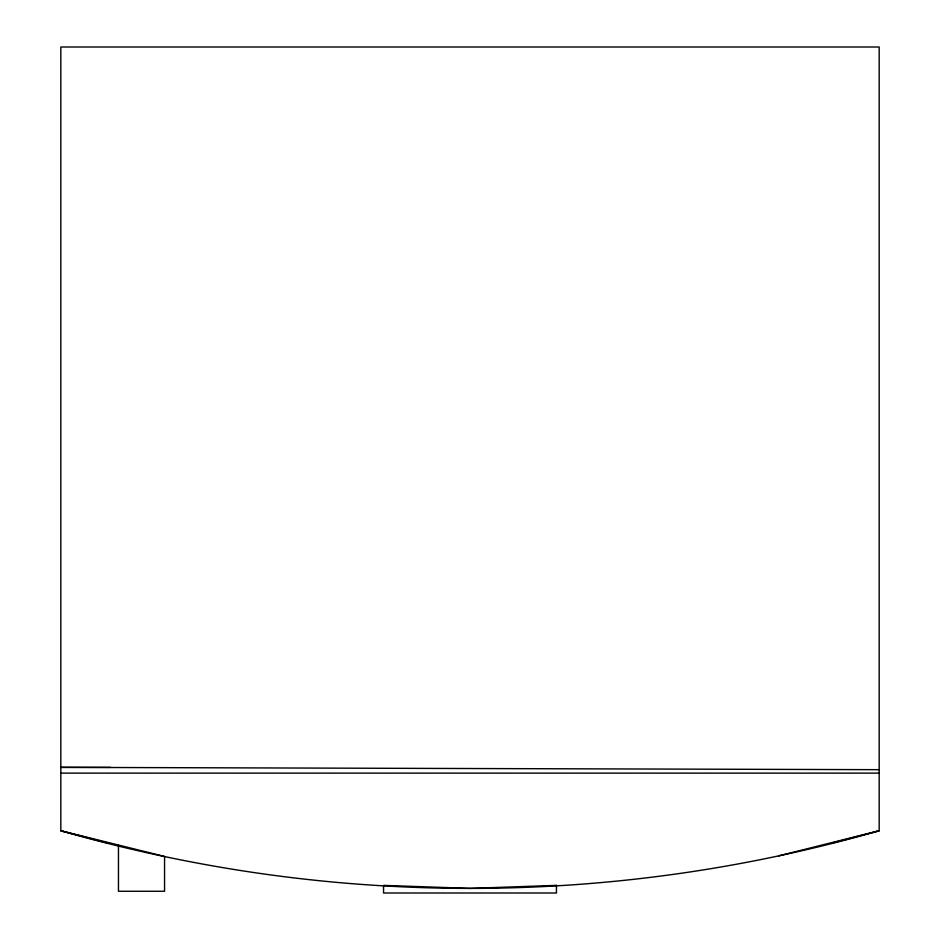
<?xml version="1.0" encoding="UTF-8"?>
<svg xmlns="http://www.w3.org/2000/svg" width="940" height="940" viewBox="0 0 940 940"><rect width="100%" height="100%" fill="white"/><g stroke="black" fill="none" stroke-linecap="round" stroke-linejoin="round"><path stroke-width="1.41" d="M831.207 843.321L879.17 830.76L879.17 47L60.83 47L60.83 830.76L108.793 843.321M778.637 855.882L879.17 830.76A1481.37 1481.37 0 0 1 60.83 830.76L164.559 856.446L164.559 891.261L118.463 891.261L118.463 845.166M110.697 767.369L60.83 767.369L879.17 769.672M60.83 773.127L879.17 773.127M556.445 885.363L470 888.394L383.555 885.363L383.555 893L556.445 893L556.445 885.363"/></g></svg>
